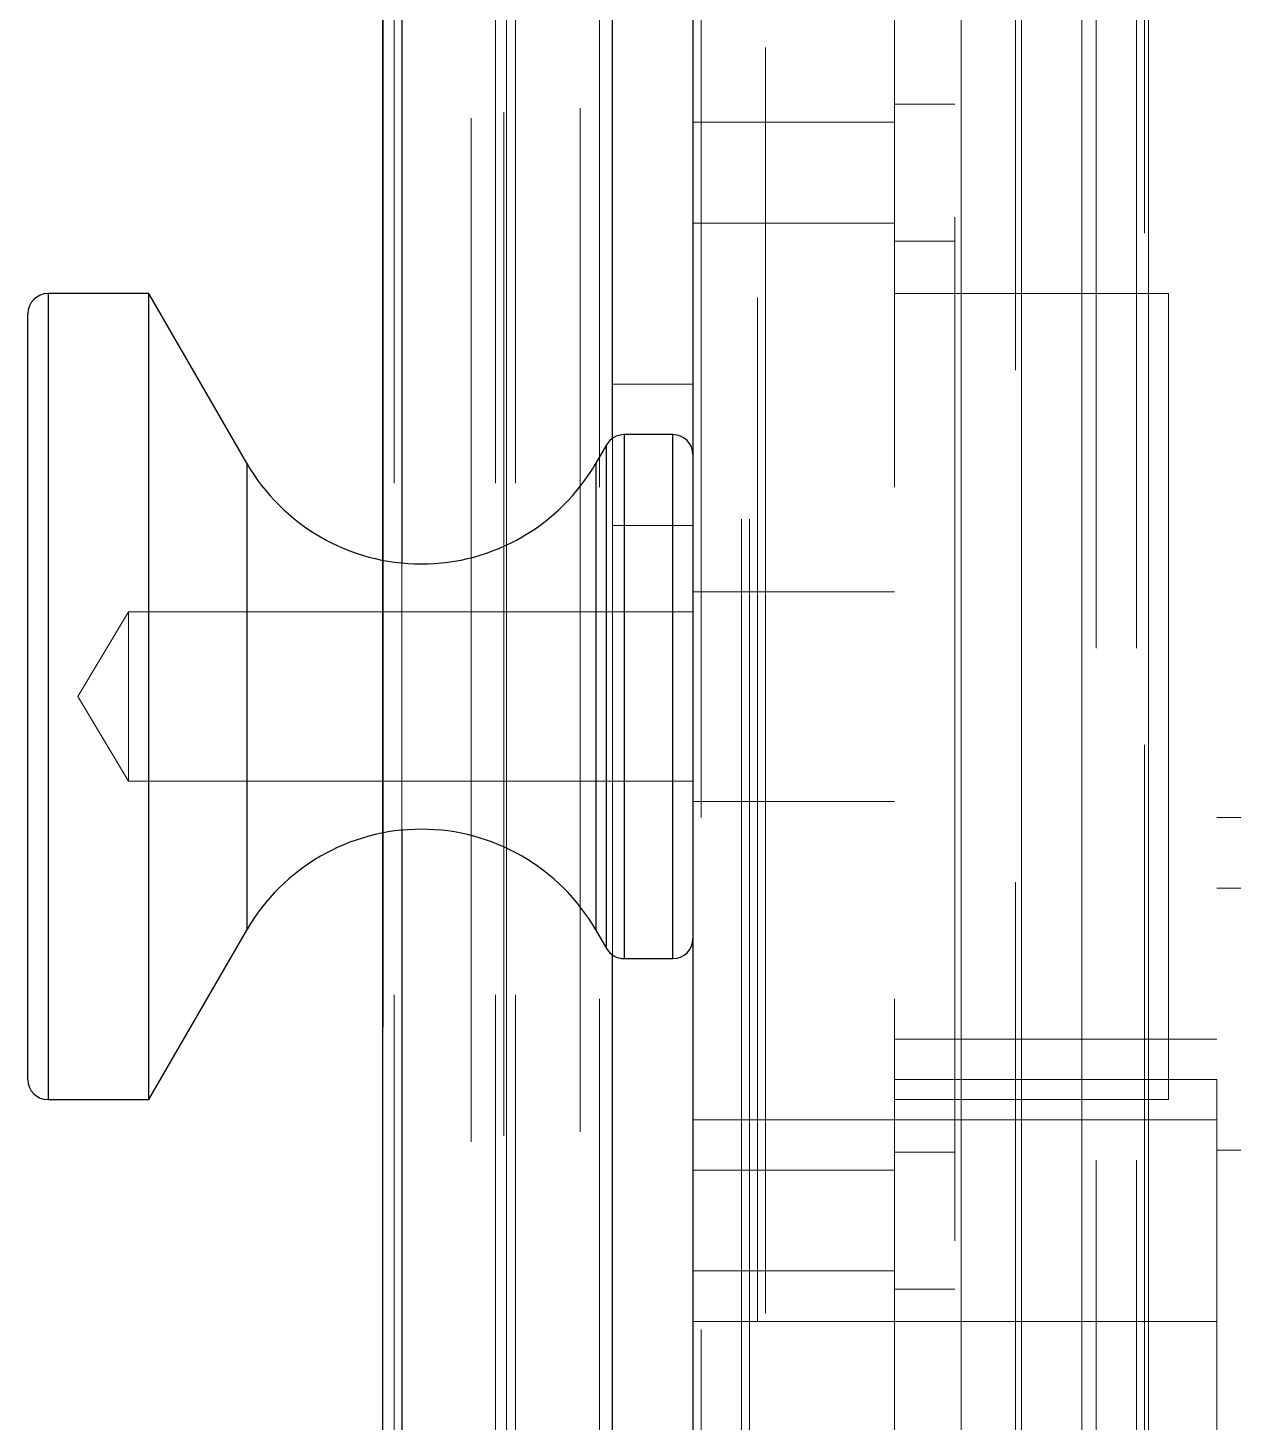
# Model space of a CAD drawing. Header units: millimetres. Extents: x 108 to 5832, y 144 to 4056.
# Drawn here: x 3840.32 to 3870.22, y 1510.81 to 1545.41 of the extents above; entities that cross this region are included whole.
import ezdxf

# ---------------------------------------------------------------- set-up
doc = ezdxf.new("R2010")
doc.units = ezdxf.units.MM
doc.header["$LTSCALE"] = 20
doc.linetypes.add('HIDDEN', pattern=[1.905, 1.27, -0.635])

msp = doc.modelspace()

# ---------------------------------------------------------------- linework, layer by layer
at = {"color": 7, "linetype": 'Continuous', "lineweight": 25}
for p, q in [((3856.82, 1767.814), (3856.82, 1131.814)), ((3854.82, 1535.223), (3854.82, 1680.406)), ((3849.12, 1619.614), (3849.12, 1532.198)), ((3843.32, 1538.814), (3840.82, 1538.814)), ((3845.75, 1534.605), (3843.32, 1538.814)), ((3843.32, 1518.814), (3843.32, 1538.814)), ((3840.32, 1524.849), (3840.32, 1538.314)), ((3856.32, 1535.314), (3855.109, 1535.314)), ((3854.676, 1535.064), (3854.411, 1534.605)), ((3849.12, 1525.43), (3849.12, 1381.614)), ((3840.32, 1519.314), (3840.32, 1524.849)), ((3843.32, 1518.814), (3845.75, 1523.023)), ((3854.411, 1523.023), (3854.676, 1522.564)), ((3854.82, 1377.222), (3854.82, 1522.406)), ((3855.109, 1522.314), (3856.32, 1522.314)), ((3840.82, 1518.814), (3843.32, 1518.814))]:
    msp.add_line(p, q, dxfattribs=at)
at = {"color": 1, "linetype": 'HIDDEN', "lineweight": 18}
for p, q in [((3858.62, 1767.507), (3858.62, 1132.121)), ((3858.42, 1132.321), (3858.42, 1767.307)), ((3858.02, 1761.814), (3858.02, 1137.814)), ((3858.22, 1761.814), (3858.22, 1137.814)), ((3858.62, 1138.521), (3858.62, 1761.107)), ((3857.02, 1144.814), (3857.02, 1754.814)), ((3864.82, 1752.814), (3864.82, 1146.814)), ((3849.41, 1381.714), (3849.41, 1619.514)), ((3849.594, 1381.614), (3849.594, 1619.614)), ((3851.32, 1619.364), (3851.32, 1381.864)), ((3851.92, 1381.714), (3851.92, 1619.517)), ((3852.131, 1619.514), (3852.131, 1381.714)), ((3852.191, 1381.714), (3852.191, 1619.514)), ((3852.191, 1619.514), (3852.191, 1381.714)), ((3852.42, 1381.714), (3852.42, 1619.514)), ((3854.02, 1619.614), (3854.02, 1381.614)), ((3854.503, 1381.614), (3854.503, 1619.614)), ((3866.82, 1453.814), (3866.82, 1603.814)), ((3867.82, 1453.814), (3867.82, 1603.814)), ((3868.02, 1603.814), (3868.02, 1453.814)), ((3861.82, 1457.814), (3861.82, 1599.814)), ((3849.13, 1406.314), (3849.13, 1594.914)), ((3863.32, 1578.814), (3863.32, 1478.814)), ((3863.47, 1577.814), (3863.47, 1479.814)), ((3866.47, 1479.814), (3866.47, 1577.814)), ((3863.47, 1558.814), (3863.47, 1538.814)), ((3864.97, 1558.814), (3864.97, 1538.814)), ((3866.47, 1538.814), (3866.47, 1558.814)), ((3868.12, 1538.814), (3868.12, 1558.814)), ((3863.32, 1543.514), (3861.82, 1543.514)), ((3861.82, 1543.064), (3856.82, 1543.064)), ((3856.82, 1540.564), (3861.82, 1540.564)), ((3861.82, 1540.114), (3863.32, 1540.114)), ((3840.82, 1538.814), (3840.82, 1518.814)), ((3861.82, 1538.814), (3863.32, 1538.814)), ((3863.32, 1538.814), (3864.97, 1538.814)), ((3863.47, 1538.814), (3863.47, 1518.814)), ((3864.97, 1538.814), (3864.97, 1518.814)), ((3868.12, 1538.814), (3864.97, 1538.814)), ((3866.47, 1518.814), (3866.47, 1538.814)), ((3868.12, 1538.814), (3868.62, 1538.814)), ((3868.12, 1518.814), (3868.12, 1538.814)), ((3868.62, 1538.814), (3868.62, 1518.814)), ((3856.82, 1536.564), (3854.82, 1536.564)), ((3855.109, 1522.314), (3855.109, 1535.314)), ((3856.32, 1535.314), (3856.32, 1531.528)), ((3854.676, 1535.064), (3854.676, 1522.564)), ((3854.82, 1522.406), (3854.82, 1535.223)), ((3845.75, 1531.232), (3845.75, 1534.605)), ((3854.411, 1531.232), (3854.411, 1534.605)), ((3854.82, 1533.064), (3856.82, 1533.064)), ((3849.12, 1532.198), (3849.12, 1525.43)), ((3849.594, 1532.129), (3849.594, 1525.5)), ((3856.32, 1531.528), (3856.32, 1522.314)), ((3845.75, 1523.023), (3845.75, 1531.232)), ((3854.411, 1523.023), (3854.411, 1531.232)), ((3861.82, 1531.414), (3856.82, 1531.414)), ((3842.82, 1530.914), (3841.558, 1528.814)), ((3842.82, 1530.914), (3842.82, 1526.714)), ((3856.82, 1530.914), (3842.82, 1530.914)), ((3841.558, 1528.814), (3842.82, 1526.714)), ((3842.82, 1526.714), (3856.82, 1526.714)), ((3856.82, 1526.214), (3861.82, 1526.214)), ((3869.82, 1525.814), (3894.82, 1525.814)), ((3869.82, 1455.814), (3869.82, 1525.814)), ((3873.22, 1524.064), (3869.82, 1524.064)), ((3861.82, 1520.314), (3869.82, 1520.314)), ((3869.82, 1519.314), (3861.82, 1519.314)), ((3861.82, 1518.814), (3863.32, 1518.814)), ((3863.32, 1518.814), (3864.97, 1518.814)), ((3863.47, 1518.814), (3863.47, 1498.814)), ((3864.97, 1518.814), (3868.12, 1518.814)), ((3864.97, 1518.814), (3864.97, 1498.814)), ((3866.47, 1498.814), (3866.47, 1518.814)), ((3868.12, 1498.814), (3868.12, 1518.814)), ((3868.62, 1518.814), (3868.12, 1518.814)), ((3861.82, 1518.314), (3856.82, 1518.314)), ((3869.82, 1518.314), (3861.82, 1518.314)), ((3863.32, 1517.514), (3861.82, 1517.514)), ((3869.82, 1517.564), (3873.22, 1517.564)), ((3861.82, 1517.064), (3856.82, 1517.064)), ((3856.82, 1514.564), (3861.82, 1514.564)), ((3861.82, 1514.114), (3863.32, 1514.114)), ((3856.82, 1513.314), (3861.82, 1513.314)), ((3861.82, 1513.314), (3869.82, 1513.314))]:
    msp.add_line(p, q, dxfattribs=at)
at = {"color": 8, "linetype": 'Continuous', "lineweight": 25}
for p, q in [((3849.594, 1619.614), (3849.594, 1532.129)), ((3840.82, 1538.814), (3840.82, 1524.64)), ((3855.109, 1535.314), (3855.109, 1526.101)), ((3856.32, 1522.314), (3856.32, 1535.314)), ((3854.676, 1526.205), (3854.676, 1535.064)), ((3845.75, 1534.605), (3845.75, 1523.023)), ((3854.411, 1534.605), (3854.411, 1523.023)), ((3854.676, 1522.564), (3854.676, 1526.205)), ((3855.109, 1526.101), (3855.109, 1522.314)), ((3849.594, 1525.5), (3849.594, 1381.614)), ((3840.82, 1524.64), (3840.82, 1518.814))]:
    msp.add_line(p, q, dxfattribs=at)
at = {"color": 7, "linetype": 'Continuous', "lineweight": 25}
for centre, radius, start, end in [((3840.82, 1538.314), 0.5, 90, 180), ((3855.109, 1534.814), 0.5, 90, 150), ((3856.32, 1534.814), 0.5, 0, 90), ((3850.08, 1537.105), 5, 210, 330), ((3850.08, 1520.524), 5, 30, 150), ((3856.32, 1522.814), 0.5, 270, 0), ((3855.109, 1522.814), 0.5, 210, 270), ((3840.82, 1519.314), 0.5, 180, 270)]:
    msp.add_arc(centre, radius, start, end, dxfattribs=at)

doc.saveas('drawing.dxf')
